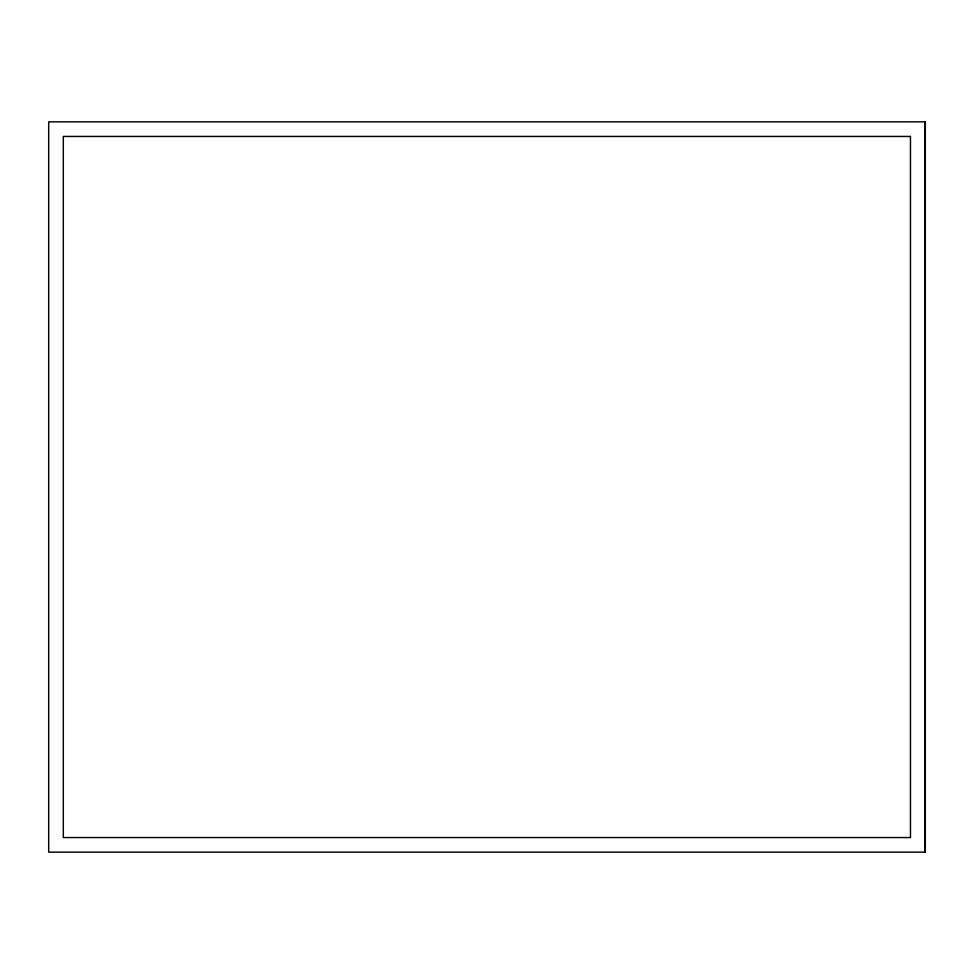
<?xml version="1.0" encoding="UTF-8"?>
<svg xmlns="http://www.w3.org/2000/svg" width="974" height="974" viewBox="0 0 974 974"><rect width="100%" height="100%" fill="white"/><g stroke="black" fill="none" stroke-linecap="round" stroke-linejoin="round"><path stroke-width="1.46" d="M925.081 121.835L925.081 852.165M925.3 121.835L48.7 121.835L48.7 852.165L925.3 852.165L925.3 121.835M910.471 136.445L63.31 136.445L63.31 837.555L910.471 837.555L910.471 136.445"/></g></svg>
